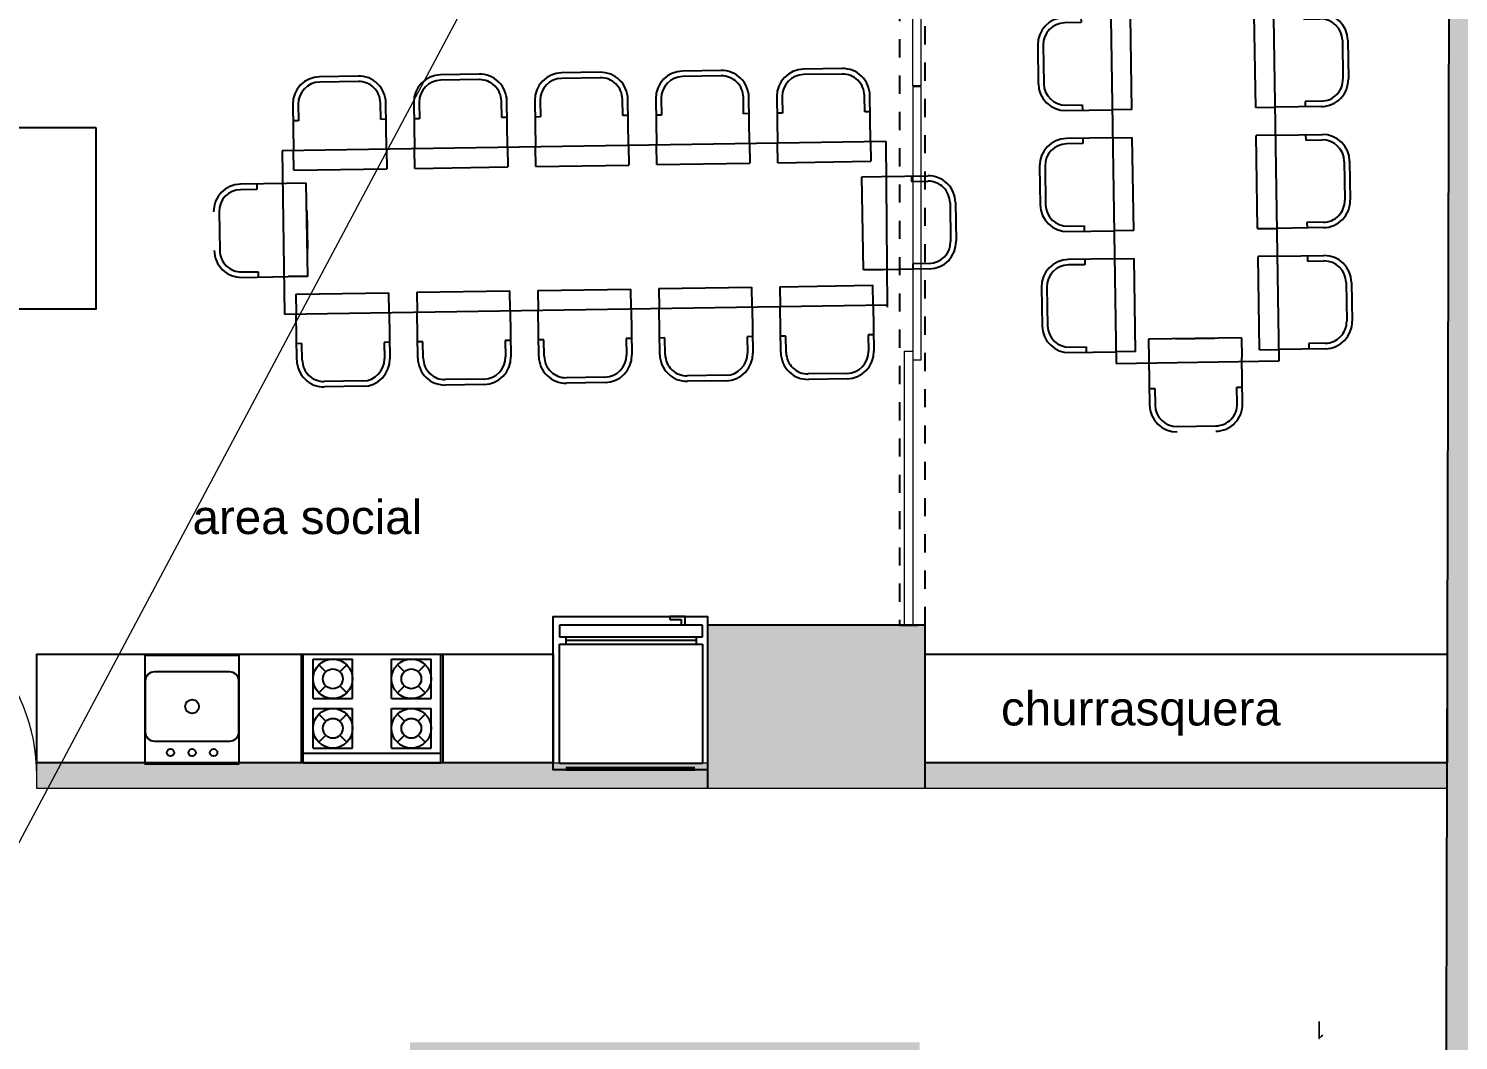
# Model space of a CAD drawing. Header units: metres. Extents: x -598 to 357, y -242 to 574.
# Drawn here: x -297.59 to -289.71, y 197.98 to 203.55 of the extents above; entities that cross this region are included whole.
import ezdxf

# ---------------------------------------------------------------- set-up
doc = ezdxf.new("R2010")
doc.units = ezdxf.units.M
doc.linetypes.add('xref_Nivel TIPICO$0$HIDDEN2', pattern=[0.1875, 0.125, -0.0625])
for name, color, linetype in [('000-GRADAS', 2, 'Continuous'), ('APTOS_SPZ_MCH_N2 MUNI$0$Muebles', 1, 'Continuous'), ('T-texto', 8, 'Continuous'), ('xref_Nivel TIPICO$0$C-cocinas', 1, 'Continuous'), ('xref_Nivel TIPICO$0$D-dintel mamposteria', 1, 'Continuous'), ('xref_Nivel TIPICO$0$H-hatch mamposteria', 8, 'Continuous'), ('xref_Nivel TIPICO$0$M-lavatrastos', 1, 'Continuous'), ('xref_Nivel TIPICO$0$M-refri', 1, 'Continuous'), ('xref_Nivel TIPICO$0$X-XREF', 7, 'Continuous'), ('ZXREF_GRADAS_Nx$0$GRADAS T', 8, 'Continuous')]:
    doc.layers.add(name, color=color, linetype=linetype)
for name, color, linetype, lineweight in [('Muro Mamspoteria', 5, 'Continuous', 9), ('xref_Nivel PB$0$P-puerta', 1, 'Continuous', 18), ('xref_Nivel TIPICO$0$P-puerta', 1, 'Continuous', 18)]:
    doc.layers.add(name, color=color, linetype=linetype, lineweight=lineweight)
doc.styles.get("Standard").update_dxf_attribs({"font": 'arial.ttf'})
doc.styles.add('ZXREF_GRADAS_Nx$0$E-DIM', font='romans.shx')

# ---------------------------------------------------------------- blocks, each defined once
blk = doc.blocks.new('ZXREF_GRADAS_Nx')
at = {"layer": 'ZXREF_GRADAS_Nx$0$GRADAS T', "insert": (55.1355, 54.1931), "char_height": 0.0938, "attachment_point": 1, "style": 'ZXREF_GRADAS_Nx$0$E-DIM'}
blk.add_mtext_dynamic_manual_height_columns('1', width=0.006337, gutter_width=0.4688, heights=[0], dxfattribs=at)
blk = doc.blocks.new('*U311')
at = {"layer": 'xref_Nivel TIPICO$0$D-dintel mamposteria', "linetype": 'xref_Nivel TIPICO$0$HIDDEN2', "ltscale": 0.5}
blk.add_lwpolyline([(0.14, 0), (0, 0), (0, 5.0281), (0.14, 5.0281)], close=True, dxfattribs=at)
blk = doc.blocks.new('mesa')
at = {"layer": 'APTOS_SPZ_MCH_N2 MUNI$0$Muebles'}
for p, q in [((-294.3268, 305.5578), (-294.1135, 305.5611)), ((-294.3263, 305.5278), (-294.113, 305.5311)), ((-294.4705, 305.1505), (-294.4745, 305.4055)), ((-294.4431, 305.3154), (-294.4445, 305.4059)), ((-293.9912, 305.413), (-293.9898, 305.3224)), ((-293.9612, 305.4134), (-293.9572, 305.1585)), ((-294.4731, 305.3149), (-294.4431, 305.3154)), ((-293.9898, 305.3224), (-293.9598, 305.3229)), ((-294.6642, 305.1736), (-293.7508, 305.1804)), ((-294.6642, 305.1736), (-294.6125, 301.8442)), ((-294.4688, 305.0422), (-294.4705, 305.1505)), ((-294.4705, 305.1505), (-294.4705, 305.1505)), ((-293.9572, 305.1585), (-293.9555, 305.0502)), ((-293.7126, 301.8582), (-293.7642, 305.1803)), ((-294.6629, 305.0895), (-294.9179, 305.0856)), ((-294.8273, 305.087), (-294.8269, 305.057)), ((-294.6629, 305.0895), (-294.5546, 305.0912)), ((-294.5466, 304.5779), (-294.5546, 305.0912)), ((-293.763, 305.1035), (-293.8714, 305.1018)), ((-293.8634, 304.5885), (-293.8714, 305.1018)), ((-293.763, 305.1035), (-293.5081, 305.1075)), ((-293.5986, 305.1061), (-293.5981, 305.0761)), ((-293.5981, 305.0761), (-293.5076, 305.0775)), ((-294.8269, 305.057), (-294.9174, 305.0556)), ((-293.9555, 305.0502), (-294.4688, 305.0422)), ((-295.0655, 304.9332), (-295.0622, 304.7199)), ((-295.0355, 304.9337), (-295.0322, 304.7204)), ((-293.3858, 304.9593), (-293.3824, 304.746)), ((-293.3558, 304.9598), (-293.3524, 304.7465)), ((-294.9103, 304.6023), (-294.8198, 304.6037)), ((-294.8198, 304.6037), (-294.8193, 304.5737)), ((-293.5006, 304.6242), (-293.5911, 304.6228)), ((-293.5911, 304.6228), (-293.5906, 304.5928)), ((-294.9099, 304.5723), (-294.6549, 304.5762)), ((-294.5466, 304.5779), (-294.6549, 304.5762)), ((-293.8634, 304.5885), (-293.755, 304.5902)), ((-293.5001, 304.5942), (-293.755, 304.5902)), ((-293.7527, 304.4363), (-293.4977, 304.4402)), ((-293.5882, 304.4388), (-293.5878, 304.4088)), ((-294.6525, 304.4223), (-294.9075, 304.4183)), ((-294.8165, 304.3897), (-294.907, 304.3883)), ((-294.817, 304.4197), (-294.8165, 304.3897)), ((-294.6525, 304.4223), (-294.5442, 304.424)), ((-294.5362, 303.9107), (-294.5442, 304.424)), ((-293.7527, 304.4363), (-293.861, 304.4346)), ((-293.853, 303.9213), (-293.861, 304.4346)), ((-293.5878, 304.4088), (-293.4972, 304.4102)), ((-293.3754, 304.2921), (-293.3721, 304.0788)), ((-293.3454, 304.2926), (-293.3421, 304.0793)), ((-295.0551, 304.266), (-295.0518, 304.0527)), ((-295.0251, 304.2665), (-295.0218, 304.0532)), ((-294.9, 303.9351), (-294.8094, 303.9365)), ((-294.8995, 303.9051), (-294.6446, 303.909)), ((-294.8094, 303.9365), (-294.809, 303.9065)), ((-294.5362, 303.9107), (-294.6446, 303.909)), ((-293.853, 303.9213), (-293.7447, 303.923)), ((-293.4897, 303.927), (-293.7447, 303.923)), ((-293.4902, 303.957), (-293.5807, 303.9556)), ((-293.5807, 303.9556), (-293.5803, 303.9256)), ((-294.6422, 303.7551), (-294.8971, 303.7511)), ((-294.8066, 303.7525), (-294.8061, 303.7225)), ((-294.6422, 303.7551), (-294.5338, 303.7567)), ((-294.5259, 303.2435), (-294.5338, 303.7567)), ((-294.5338, 303.7567), (-294.5338, 303.7567)), ((-293.7423, 303.7691), (-293.8506, 303.7674)), ((-293.8506, 303.7674), (-293.8506, 303.7674)), ((-293.8426, 303.2541), (-293.8506, 303.7674)), ((-293.7423, 303.7691), (-293.4873, 303.773)), ((-293.5779, 303.7716), (-293.5774, 303.7416)), ((-293.5774, 303.7416), (-293.4869, 303.743)), ((-294.8061, 303.7225), (-294.8967, 303.7211)), ((-295.0448, 303.5988), (-295.0415, 303.3855)), ((-295.0148, 303.5993), (-295.0115, 303.3859)), ((-293.365, 303.6249), (-293.3617, 303.4116)), ((-293.335, 303.6254), (-293.3317, 303.4121)), ((-294.8896, 303.2678), (-294.7991, 303.2692)), ((-294.7991, 303.2692), (-294.7986, 303.2392)), ((-293.8426, 303.2541), (-293.7343, 303.2558)), ((-293.4794, 303.2597), (-293.7343, 303.2558)), ((-293.4798, 303.2897), (-293.5704, 303.2883)), ((-293.5704, 303.2883), (-293.5699, 303.2583)), ((-294.8891, 303.2378), (-294.6342, 303.2418)), ((-294.5259, 303.2435), (-294.6342, 303.2418)), ((-293.7319, 303.1018), (-293.8403, 303.1001)), ((-293.8403, 303.1001), (-293.8403, 303.1001)), ((-293.8323, 302.5869), (-293.8403, 303.1001)), ((-293.7319, 303.1018), (-293.477, 303.1058)), ((-293.5675, 303.1044), (-293.567, 303.0744)), ((-294.6318, 303.0878), (-294.8868, 303.0839)), ((-294.7957, 303.0553), (-294.8863, 303.0539)), ((-294.7962, 303.0853), (-294.7957, 303.0553)), ((-294.6318, 303.0878), (-294.5235, 303.0895)), ((-294.5155, 302.5762), (-294.5235, 303.0895)), ((-294.5235, 303.0895), (-294.5235, 303.0895)), ((-293.567, 303.0744), (-293.4765, 303.0758)), ((-293.3546, 302.9577), (-293.3513, 302.7444)), ((-293.3247, 302.9581), (-293.3213, 302.7448)), ((-295.0344, 302.9316), (-295.0311, 302.7183)), ((-295.0044, 302.932), (-295.0011, 302.7187)), ((-294.8792, 302.6006), (-294.7887, 302.602)), ((-294.8788, 302.5706), (-294.6238, 302.5746)), ((-294.7887, 302.602), (-294.7882, 302.572)), ((-294.5155, 302.5762), (-294.6238, 302.5746)), ((-293.8323, 302.5869), (-293.7239, 302.5885)), ((-293.469, 302.5925), (-293.7239, 302.5885)), ((-293.4695, 302.6225), (-293.56, 302.6211)), ((-293.56, 302.6211), (-293.5595, 302.5911)), ((-294.6214, 302.4206), (-294.8764, 302.4166)), ((-294.7858, 302.4181), (-294.7854, 302.3881)), ((-294.6214, 302.4206), (-294.5131, 302.4223)), ((-294.5051, 301.909), (-294.5131, 302.4223)), ((-294.5131, 302.4223), (-294.5131, 302.4223)), ((-293.7215, 302.4346), (-293.8299, 302.4329)), ((-293.8299, 302.4329), (-293.8299, 302.4329)), ((-293.8219, 301.9196), (-293.8299, 302.4329)), ((-293.7215, 302.4346), (-293.4666, 302.4386)), ((-293.5571, 302.4372), (-293.5567, 302.4072)), ((-293.5567, 302.4072), (-293.4661, 302.4086)), ((-294.7854, 302.3881), (-294.8759, 302.3867)), ((-295.024, 302.2643), (-295.0207, 302.051)), ((-294.994, 302.2648), (-294.9907, 302.0515)), ((-293.3443, 302.2904), (-293.341, 302.0771)), ((-293.3143, 302.2909), (-293.311, 302.0776)), ((-294.8689, 301.9334), (-294.7783, 301.9348)), ((-294.7783, 301.9348), (-294.7779, 301.9048)), ((-293.9203, 301.9858), (-294.4336, 301.9778)), ((-294.4336, 301.9778), (-294.4319, 301.8695)), ((-294.2836, 301.9802), (-294.0703, 301.9835)), ((-293.9203, 301.9858), (-293.9187, 301.8775)), ((-293.8219, 301.9196), (-293.7136, 301.9213)), ((-293.4586, 301.9253), (-293.7136, 301.9213)), ((-293.4591, 301.9553), (-293.5496, 301.9539)), ((-293.5496, 301.9539), (-293.5492, 301.9239)), ((-294.8684, 301.9034), (-294.6135, 301.9073)), ((-294.5051, 301.909), (-294.6135, 301.9073)), ((-294.6125, 301.8442), (-293.7126, 301.8582)), ((-294.4319, 301.8695), (-294.4319, 301.8695)), ((-294.4319, 301.8695), (-294.428, 301.6145)), ((-293.9147, 301.6225), (-293.9187, 301.8775)), ((-294.4294, 301.7051), (-294.3994, 301.7055)), ((-294.3994, 301.7055), (-294.398, 301.615)), ((-293.9461, 301.7126), (-293.9161, 301.713)), ((-293.9447, 301.622), (-293.9461, 301.7126)), ((-294.2761, 301.4969), (-294.0628, 301.5002))]:
    blk.add_line(p, q, dxfattribs=at)
for centre, radius, start, end in [((-294.3245, 305.4078), 0.15, 90.89034, 180.89034), ((-294.1112, 305.4111), 0.15, 0.89034, 90.89034), ((-294.3245, 305.4078), 0.12, 90.89034, 180.89034), ((-294.1112, 305.4111), 0.12, 0.89034, 90.89034), ((-294.9155, 304.9356), 0.15, 90.89034, 180.89034), ((-293.5057, 304.9575), 0.15, 0.89034, 90.89034), ((-293.5057, 304.9575), 0.12, 0.89034, 90.89034), ((-294.9155, 304.9356), 0.12, 90.89034, 180.89034), ((-294.9122, 304.7223), 0.15, 180.89034, 270.89034), ((-294.9122, 304.7223), 0.12, 180.89034, 270.89034), ((-293.5024, 304.7442), 0.12, 270.89034, 0.89034), ((-293.5024, 304.7442), 0.15, 270.89034, 0.89034), ((-293.4954, 304.2903), 0.15, 0.89034, 90.89034), ((-294.9052, 304.2683), 0.15, 90.89034, 180.89034), ((-294.9052, 304.2683), 0.12, 90.89034, 180.89034), ((-293.4954, 304.2903), 0.12, 0.89034, 90.89034), ((-294.9018, 304.055), 0.15, 180.89034, 270.89034), ((-294.9018, 304.055), 0.12, 180.89034, 270.89034), ((-293.4921, 304.0769), 0.12, 270.89034, 0.89034), ((-293.4921, 304.0769), 0.15, 270.89034, 0.89034), ((-294.8948, 303.6011), 0.15, 90.89034, 180.89034), ((-293.485, 303.623), 0.15, 0.89034, 90.89034), ((-293.485, 303.623), 0.12, 0.89034, 90.89034), ((-294.8948, 303.6011), 0.12, 90.89034, 180.89034), ((-294.8915, 303.3878), 0.15, 180.89034, 270.89034), ((-294.8915, 303.3878), 0.12, 180.89034, 270.89034), ((-293.4817, 303.4097), 0.12, 270.89034, 0.89034), ((-293.4817, 303.4097), 0.15, 270.89034, 0.89034), ((-293.4746, 302.9558), 0.15, 0.89034, 90.89034), ((-294.8844, 302.9339), 0.15, 90.89034, 180.89034), ((-294.8844, 302.9339), 0.12, 90.89034, 180.89034), ((-293.4746, 302.9558), 0.12, 0.89034, 90.89034), ((-294.8811, 302.7206), 0.15, 180.89034, 270.89034), ((-294.8811, 302.7206), 0.12, 180.89034, 270.89034), ((-293.4713, 302.7425), 0.12, 270.89034, 0.89034), ((-293.4713, 302.7425), 0.15, 270.89034, 0.89034), ((-294.8741, 302.2667), 0.15, 90.89034, 180.89034), ((-293.4643, 302.2886), 0.15, 0.89034, 90.89034), ((-293.4643, 302.2886), 0.12, 0.89034, 90.89034), ((-294.8741, 302.2667), 0.12, 90.89034, 180.89034), ((-293.4609, 302.0753), 0.12, 270.89034, 0.89034), ((-293.4609, 302.0753), 0.15, 270.89034, 0.89034), ((-294.8707, 302.0534), 0.15, 180.89034, 270.89034), ((-294.8707, 302.0534), 0.12, 180.89034, 270.89034), ((-294.278, 301.6169), 0.15, 180.89034, 270.89034), ((-294.278, 301.6169), 0.12, 180.89034, 270.89034), ((-294.0647, 301.6202), 0.12, 270.89034, 0.89034), ((-294.0647, 301.6202), 0.15, 270.89034, 0.89034)]:
    blk.add_arc(centre, radius, start, end, dxfattribs=at)
blk = doc.blocks.new('xref_Nivel TIPICO$0$P_REFRI')
at = {"layer": 'xref_Nivel TIPICO$0$M-refri'}
for p, q in [((-0.3562, 0), (0.3562, 0)), ((0.3985, -0.0343), (-0.3912, -0.0343)), ((-0.3912, -0.0343), (-0.3912, -0.6924)), ((-0.3562, -0.0132), (0.3562, -0.0132)), ((0.3985, -0.6924), (0.3985, -0.0343)), ((-0.3912, -0.6924), (0.3985, -0.6924)), ((-0.3563, -0.7319), (-0.3563, -0.6924)), ((0.3636, -0.7319), (0.3636, -0.6924)), ((-0.3912, -0.7319), (0.3985, -0.7319)), ((-0.3912, -0.7977), (-0.3912, -0.7319)), ((0.3636, -0.7121), (-0.3563, -0.7121)), ((0.3985, -0.7319), (0.3985, -0.7977)), ((0.3985, -0.7977), (-0.3912, -0.7977)), ((0.2177, -0.8453), (0.2177, -0.828)), ((0.2177, -0.828), (0.2795, -0.828)), ((0.3018, -0.8453), (0.2177, -0.8453)), ((0.2795, -0.828), (0.2795, -0.7977)), ((0.3018, -0.7977), (0.3018, -0.8453))]:
    blk.add_line(p, q, dxfattribs=at)
at = {"layer": 'xref_Nivel TIPICO$0$M-refri', "color": 8, "linetype": 'Continuous'}
blk.add_lwpolyline([(0.425, 0), (-0.425, 0), (-0.425, -0.8453), (0.425, -0.8453)], close=True, dxfattribs=at)
blk = doc.blocks.new('xref_Nivel TIPICO$0$MUKO02PL')
at = {"layer": 'xref_Nivel TIPICO$0$C-cocinas', "linetype": 'ByBlock'}
for p, q in [((0.38, 0), (-0.38, 0)), ((-0.38, 0), (-0.38, -0.6)), ((0.38, 0), (0.38, -0.6)), ((0.38, -0.0545), (-0.38, -0.0545)), ((-0.1073, -0.0818), (-0.3255, -0.0818)), ((-0.3255, -0.0818), (-0.3255, -0.3)), ((-0.2935, -0.1138), (-0.2549, -0.1523)), ((-0.1392, -0.1138), (-0.1778, -0.1523)), ((-0.1073, -0.0818), (-0.1073, -0.3)), ((0.1073, -0.0818), (0.1073, -0.3)), ((0.3255, -0.0818), (0.1073, -0.0818)), ((0.1392, -0.1138), (0.1778, -0.1523)), ((0.2935, -0.1138), (0.2549, -0.1523)), ((0.3255, -0.0818), (0.3255, -0.3)), ((-0.2549, -0.2295), (-0.2935, -0.268)), ((-0.1778, -0.2295), (-0.1392, -0.268)), ((0.1778, -0.2295), (0.1392, -0.268)), ((0.2549, -0.2295), (0.2935, -0.268)), ((-0.1073, -0.3), (-0.3255, -0.3)), ((0.3255, -0.3), (0.1073, -0.3)), ((-0.3255, -0.3545), (-0.3255, -0.5727)), ((-0.1073, -0.3545), (-0.3255, -0.3545)), ((-0.2935, -0.3865), (-0.2549, -0.4251)), ((-0.1392, -0.3865), (-0.1778, -0.4251)), ((-0.1073, -0.3545), (-0.1073, -0.5727)), ((0.1073, -0.3545), (0.1073, -0.5727)), ((0.3255, -0.3545), (0.1073, -0.3545)), ((0.1392, -0.3865), (0.1778, -0.4251)), ((0.2935, -0.3865), (0.2549, -0.4251)), ((0.3255, -0.3545), (0.3255, -0.5727)), ((-0.2549, -0.5022), (-0.2935, -0.5408)), ((-0.1778, -0.5022), (-0.1392, -0.5408)), ((0.1778, -0.5022), (0.1392, -0.5408)), ((0.2549, -0.5022), (0.2935, -0.5408)), ((0.38, -0.6), (-0.38, -0.6)), ((-0.1073, -0.5727), (-0.3255, -0.5727)), ((0.3255, -0.5727), (0.1073, -0.5727))]:
    blk.add_line(p, q, dxfattribs=at)
at = {"layer": 'xref_Nivel TIPICO$0$C-cocinas', "color": 8, "linetype": 'ByBlock'}
blk.add_lwpolyline([(-0.39, 0), (0.39, 0), (0.39, -0.6), (-0.39, -0.6)], close=True, dxfattribs=at)
at = {"layer": 'xref_Nivel TIPICO$0$C-cocinas', "linetype": 'ByBlock'}
for centre, radius in [((-0.2164, -0.1909), 0.1091), ((-0.2164, -0.1909), 0.0545), ((0.2164, -0.1909), 0.1091), ((0.2164, -0.1909), 0.0545), ((-0.2164, -0.4636), 0.1091), ((0.2164, -0.4636), 0.1091), ((-0.2164, -0.4636), 0.0545), ((0.2164, -0.4636), 0.0545)]:
    blk.add_circle(centre, radius, dxfattribs=at)
blk = doc.blocks.new('xref_Nivel TIPICO$0$SINK')
at = {"layer": 'xref_Nivel TIPICO$0$M-lavatrastos', "color": 8}
blk.add_lwpolyline([(-0.4518, 0), (0.0654, 0), (0.0654, -0.6), (-0.4518, -0.6)], close=True, dxfattribs=at)
at = {"layer": 'xref_Nivel TIPICO$0$M-lavatrastos'}
blk.add_lwpolyline([(0.0654, -0.1778, 0.414214), (0.0146, -0.127), (-0.401, -0.127, 0.414214), (-0.4518, -0.1778), (-0.4518, -0.4572, 0.414214), (-0.401, -0.508), (0.0146, -0.508, 0.414214), (0.0654, -0.4572)], format="xyb", close=True, dxfattribs=at)
for centre, radius in [((-0.3121, -0.0635), 0.0201), ((-0.1932, -0.0635), 0.0201), ((-0.0743, -0.0635), 0.0201), ((-0.1932, -0.3175), 0.0381)]:
    blk.add_circle(centre, radius, dxfattribs=at)
blk = doc.blocks.new('xref_Nivel PB$0$Familia Puertas - P-7-13066183-AMUEBLADAS N8 _18_34')
at = {"layer": 'xref_Nivel PB$0$P-puerta'}
for p, q in [((-0.4492, 1), (-0.5, 1)), ((-0.5, 1), (-0.5, 0)), ((-0.4492, 0), (-0.4492, 1)), ((-0.5, 0), (-0.4492, 0))]:
    blk.add_line(p, q, dxfattribs=at)
at = {"layer": 'xref_Nivel PB$0$P-puerta', "color": 8, "true_color": 0x808080}
blk.add_arc((-0.4972, 0.0006), 1.0022, 359.96451, 87.98542, dxfattribs=at)

msp = doc.modelspace()

# ---------------------------------------------------------------- hatches: boundary and pattern name
at = {"true_color": 0x939598}
h = msp.add_hatch(color=252, dxfattribs=at)
h.dxf.hatch_style = 1
h.paths.add_polyline_path([(-292.6502, 200.2671), (-293.8502, 200.2671), (-293.8502, 199.3671), (-292.6502, 199.3671)])
at = {"layer": 'xref_Nivel TIPICO$0$H-hatch mamposteria', "transparency": 33554585}
h = msp.add_hatch(color=256, dxfattribs=at)
h.dxf.hatch_style = 1
h.paths.add_polyline_path([(-289.5792, 215.2369), (-296.7404, 215.1954), (-299.427, 215.2031), (-299.6598, 215.222), (-300.0107, 215.2296), (-304.7573, 215.2341), (-307.5183, 215.243), (-309.5739, 215.2369), (-309.6486, 173.7149), (-309.4986, 173.7149), (-309.4241, 215.0873), (-307.5183, 215.093), (-304.7577, 215.0841), (-301.5387, 215.081), (-301.5387, 215.1523), (-300.6387, 215.1523), (-300.6387, 215.0802), (-300.0124, 215.0796), (-299.6675, 215.0722), (-299.4333, 215.0531), (-296.7402, 215.0454), (-293.5471, 215.0639), (-293.5471, 215.1253), (-292.6471, 215.1253), (-292.6471, 215.0691), (-289.7296, 215.086), (-289.8102, 184.5296), (-289.6598, 184.5296)])
h = msp.add_hatch(color=256, dxfattribs=at)
h.dxf.hatch_style = 1
h.paths.add_polyline_path([(-293.8502, 199.3671), (-297.5487, 199.3671), (-297.5487, 199.5071), (-293.8502, 199.5071)], flags=17)
h.paths.add_polyline_path([(-296.8109, 207.9951), (-296.8109, 207.8551), (-299.1387, 207.8551), (-299.1387, 207.9951)])
h.paths.add_polyline_path([(-289.7711, 199.5071), (-289.7711, 199.3671), (-292.6502, 199.3671), (-292.6502, 199.5071)])
h.paths.add_polyline_path([(-294.0603, 191.8764), (-293.7821, 191.8773), (-293.7788, 191.6773), (-294.0782, 191.6764), (-294.0782, 191.7068), (-294.0984, 191.7068)], flags=16)
h.paths.add_polyline_path([(-292.6864, 190.9773), (-292.8864, 190.9773)], flags=16)
edge = h.paths.add_edge_path()
edge.add_line((-293.7788, 191.8773), (-293.7788, 191.6773))
edge.add_line((-292.6788, 190.9773), (-292.6788, 189.2277))
edge.add_line((-292.6788, 189.2277), (-295.6387, 189.2277))
edge.add_line((-295.6387, 189.2277), (-295.6387, 191.8764))
edge.add_line((-295.6387, 191.8764), (-295.1571, 191.8764))
edge.add_line((-295.489, 196.0877), (-295.4898, 196.0877))
edge.add_line((-295.139, 191.6764), (-295.139, 191.7068))
edge.add_line((-295.139, 191.7068), (-295.121, 191.7068))
edge.add_line((-295.121, 191.7068), (-295.1571, 191.8764))
edge.add_line((-295.4387, 191.6773), (-295.139, 191.6773))
edge.add_line((-292.8864, 190.9773), (-292.8864, 189.4277))
edge.add_line((-292.8864, 189.4277), (-295.4387, 189.4277))
edge.add_line((-295.4387, 189.4277), (-295.4387, 191.6773))
edge.add_line((-300.6387, 204.4382), (-307.1387, 204.4382))
edge.add_line((-300.6387, 207.7882), (-300.6387, 204.4382))
edge.add_line((-300.7787, 207.7882), (-300.6387, 207.7882))
edge.add_line((-300.7787, 207.7882), (-300.7787, 204.5782))
edge.add_line((-300.7787, 204.5782), (-307.1387, 204.5782))
h.paths.add_polyline_path([(-295.4898, 197.1277), (-295.3498, 197.1277), (-295.3498, 197.8278), (-292.8788, 197.8278), (-292.8788, 196.2277), (-295.4898, 196.2277), (-295.4889, 193.7277), (-294.8918, 193.7277), (-294.8557, 193.8973), (-294.8737, 193.8973), (-294.8737, 193.9277), (-295.289, 193.9277), (-295.289, 196.0277), (-292.8864, 196.0277), (-292.8864, 193.9277), (-293.8128, 193.9277), (-293.8128, 193.8973), (-293.8331, 193.8973), (-293.795, 193.7277), (-292.8188, 193.7277), (-292.8188, 192.6773), (-292.6788, 192.6773), (-292.6788, 194.3778), (-289.7842, 194.3778), (-289.7837, 194.5778), (-292.6788, 194.5778), (-292.6788, 196.2277), (-292.6788, 197.9678), (-292.8188, 197.9678), (-295.4898, 197.9678), (-295.4898, 197.8278)])

# ---------------------------------------------------------------- linework, layer by layer
at = {"color": 252, "true_color": 0x939598}
msp.add_lwpolyline([(-292.6502, 199.3671), (-292.6502, 200.2671), (-293.8502, 200.2671), (-293.8502, 199.3671)], dxfattribs=at)
at = {"layer": '000-GRADAS', "color": 5}
msp.add_lwpolyline([(-289.8102, 184.5296), (-289.7296, 215.086), (-296.7402, 215.0454), (-299.4333, 215.0531), (-299.6675, 215.0722), (-300.0124, 215.0796), (-304.7577, 215.0841), (-307.5183, 215.093), (-309.4241, 215.0873), (-309.4986, 173.7149), (-309.6486, 173.7149), (-309.5739, 215.2369), (-307.5183, 215.243), (-304.7573, 215.2341), (-300.0107, 215.2296), (-299.6598, 215.222), (-299.427, 215.2031), (-296.7404, 215.1954), (-289.5792, 215.2369), (-289.6598, 184.5296)], dxfattribs=at)
at = {"layer": 'APTOS_SPZ_MCH_N2 MUNI$0$Muebles'}
msp.add_lwpolyline([(-297.2233, 203.0089), (-297.2233, 202.0089), (-297.8233, 202.0089), (-297.8233, 203.0089), (-297.2233, 203.0089)], dxfattribs=at)
at = {"layer": 'Muro Mamspoteria'}
msp.add_line((-317.2994, 162.1361), (-283.4015, 225.8391), dxfattribs=at)
for points in [[(-289.7711, 199.3671), (-297.5487, 199.3671), (-297.5487, 199.5071), (-293.8502, 199.5071)], [(-292.6502, 199.5071), (-289.7711, 199.5071)], [(-289.7711, 199.5071), (-289.7711, 199.3671)]]:
    msp.add_lwpolyline(points, dxfattribs=at)
at = {"layer": 'xref_Nivel TIPICO$0$C-cocinas'}
msp.add_lwpolyline([(-294.7002, 200.1071), (-294.7002, 199.5071), (-297.5487, 199.5072), (-297.5487, 200.1072)], close=True, dxfattribs=at)
msp.add_lwpolyline([(-292.6502, 200.1072), (-289.7699, 200.1071), (-289.7699, 199.5071), (-292.6502, 199.5072)], dxfattribs=at)
at = {"layer": 'xref_Nivel TIPICO$0$P-puerta'}
msp.add_line((-292.7177, 203.2357), (-292.7177, 200.2671), dxfattribs=at)
msp.add_lwpolyline([(-292.7177, 204.7475), (-292.6727, 204.7475), (-292.6727, 203.2382), (-292.7177, 203.2382)], close=True, dxfattribs=at)
for points in [[(-292.7177, 203.2357), (-292.6727, 203.2357), (-292.6727, 201.7264), (-292.7177, 201.7264)], [(-292.7627, 200.2671), (-292.7627, 201.7764), (-292.7177, 201.7764)]]:
    msp.add_lwpolyline(points, dxfattribs=at)

# ---------------------------------------------------------------- block references
at = {"layer": 'Muro Mamspoteria'}
msp.add_blockref('mesa', (3.0162, -100.1351), dxfattribs=at)
at = {"layer": 'Muro Mamspoteria', "lineweight": 0, "xscale": -1}
msp.add_blockref('*U311', (-292.6502, 200.2671), dxfattribs=at)
at = {"layer": 'Muro Mamspoteria', "rotation": 270}
msp.add_blockref('mesa', (-598.04, -91.7315), dxfattribs=at)
at = {"layer": 'xref_Nivel PB$0$P-puerta', "color": 8, "true_color": 0x808080, "xscale": 0.9950972616974553, "yscale": 0.9950972616974553, "zscale": 0.9950972616974553, "rotation": 359.7140821724741}
msp.add_blockref('xref_Nivel PB$0$Familia Puertas - P-7-13066183-AMUEBLADAS N8 _18_34', (-298.0511, 199.4397), dxfattribs=at)
at = {"layer": 'xref_Nivel TIPICO$0$C-cocinas', "rotation": 180}
msp.add_blockref('xref_Nivel TIPICO$0$MUKO02PL', (-295.6994, 199.5071), dxfattribs=at)
at = {"layer": 'xref_Nivel TIPICO$0$M-lavatrastos', "rotation": 180}
msp.add_blockref('xref_Nivel TIPICO$0$SINK', (-296.8853, 199.5006), dxfattribs=at)
at = {"layer": 'xref_Nivel TIPICO$0$M-refri', "xscale": -1, "rotation": 180}
msp.add_blockref('xref_Nivel TIPICO$0$P_REFRI', (-294.2752, 199.4696), dxfattribs=at)
at = {"layer": 'xref_Nivel TIPICO$0$X-XREF', "rotation": 180}
msp.add_blockref('ZXREF_GRADAS_Nx', (-235.2965, 252.1815), dxfattribs=at)

# ---------------------------------------------------------------- texts
at = {"layer": 'T-texto', "char_height": 0.1875, "attachment_point": 3}
for s, insert in [('area social', (-295.4231, 200.9561)), ('churrasquera', (-290.688, 199.9013))]:
    msp.add_mtext_dynamic_manual_height_columns(s, width=1.695441, gutter_width=0.9375, heights=[0], dxfattribs=dict(at, insert=insert))

doc.saveas('drawing.dxf')
